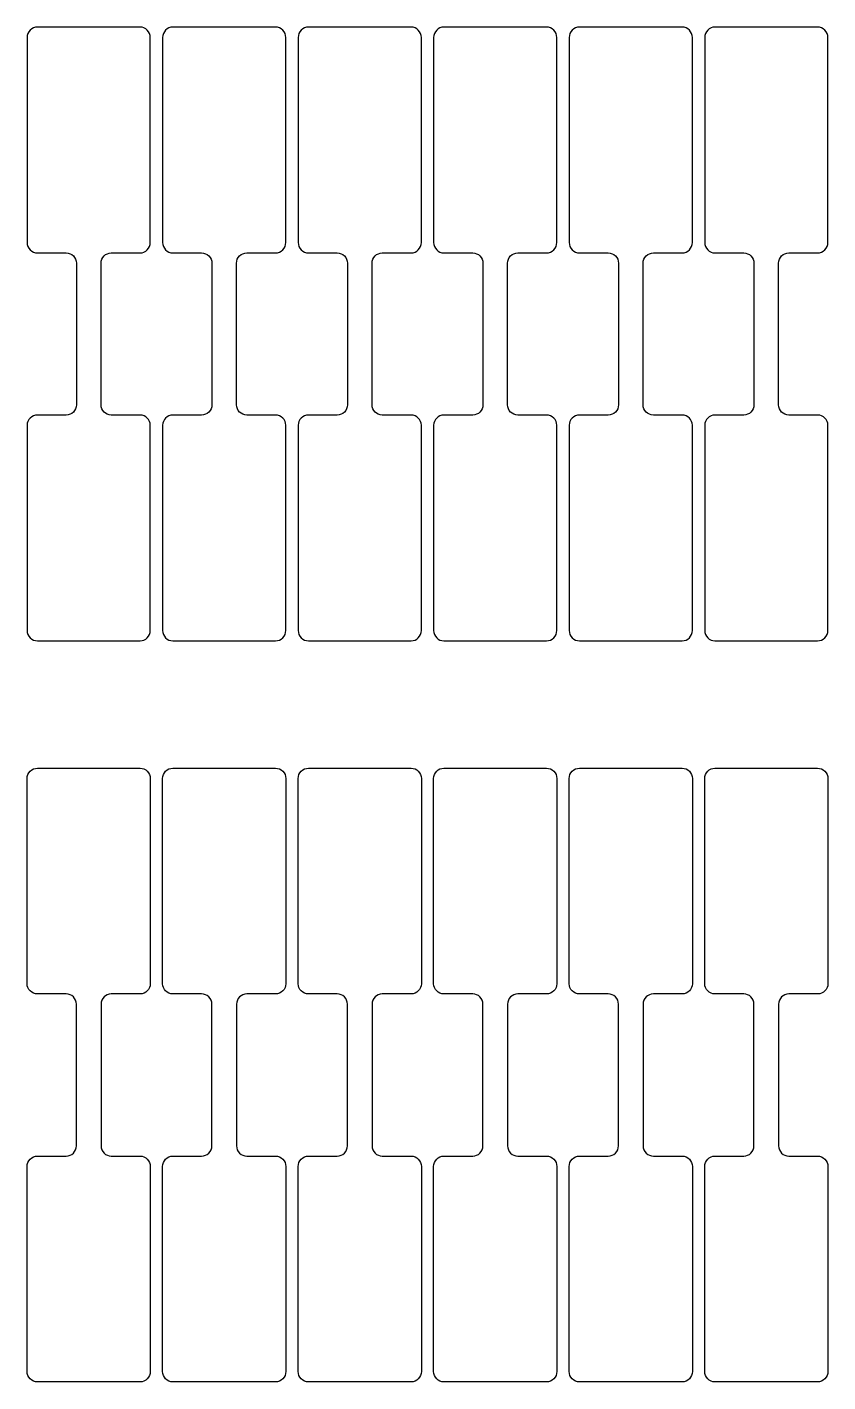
# Model space of a CAD drawing. Extents: x 0.4 to 39.4, y 2 to 68.
import ezdxf

# ---------------------------------------------------------------- set-up
doc = ezdxf.new("R2010")
doc.units = 0
doc.layers.add('CUT_THROUGH_ALL', color=3, linetype='CONTINUOUS')

msp = doc.modelspace()

# ---------------------------------------------------------------- linework, layer by layer
at = {"layer": 'CUT_THROUGH_ALL'}
for points in [[(0.9, 68, 0.414214), (0.4, 67.5), (0.4, 57.5, 0.414214), (0.9, 57), (2.3, 57, -0.414214), (2.8, 56.5), (2.8, 49.6, -0.414214), (2.3, 49.1), (0.9, 49.1, 0.414214), (0.4, 48.6), (0.4, 38.6, 0.414214), (0.9, 38.1), (5.9, 38.1, 0.414214), (6.4, 38.6), (6.4, 48.6, 0.414182), (5.9, 49.1), (4.5, 49.1, -0.414182), (4, 49.6), (4, 56.5, -0.414214), (4.5, 57), (5.9, 57, 0.414214), (6.4, 57.5), (6.4, 67.5, 0.414214), (5.9, 68)], [(7.5, 68, 0.414214), (7, 67.5), (7, 57.5, 0.414214), (7.5, 57), (8.9, 57, -0.414214), (9.4, 56.5), (9.4, 49.6, -0.414214), (8.9, 49.1), (7.5, 49.1, 0.414214), (7, 48.6), (7, 38.6, 0.414214), (7.5, 38.1), (12.5, 38.1, 0.414214), (13, 38.6), (13, 48.6, 0.414182), (12.5, 49.1), (11.1, 49.1, -0.414182), (10.6, 49.6), (10.6, 56.5, -0.414214), (11.1, 57), (12.5, 57, 0.414214), (13, 57.5), (13, 67.5, 0.414214), (12.5, 68)], [(14.1, 68, 0.414214), (13.6, 67.5), (13.6, 57.5, 0.414214), (14.1, 57), (15.5, 57, -0.414214), (16, 56.5), (16, 49.6, -0.414214), (15.5, 49.1), (14.1, 49.1, 0.414214), (13.6, 48.6), (13.6, 38.6, 0.414214), (14.1, 38.1), (19.1, 38.1, 0.414214), (19.6, 38.6), (19.6, 48.6, 0.414182), (19.1, 49.1), (17.7, 49.1, -0.414182), (17.2, 49.6), (17.2, 56.5, -0.414214), (17.7, 57), (19.1, 57, 0.414214), (19.6, 57.5), (19.6, 67.5, 0.414214), (19.1, 68)], [(20.7, 68, 0.414214), (20.2, 67.5), (20.2, 57.5, 0.414214), (20.7, 57), (22.1, 57, -0.414214), (22.6, 56.5), (22.6, 49.6, -0.414214), (22.1, 49.1), (20.7, 49.1, 0.414214), (20.2, 48.6), (20.2, 38.6, 0.414214), (20.7, 38.1), (25.7, 38.1, 0.414214), (26.2, 38.6), (26.2, 48.6, 0.414182), (25.7, 49.1), (24.3, 49.1, -0.414182), (23.8, 49.6), (23.8, 56.5, -0.414214), (24.3, 57), (25.7, 57, 0.414214), (26.2, 57.5), (26.2, 67.5, 0.414214), (25.7, 68)], [(27.3, 68, 0.414214), (26.8, 67.5), (26.8, 57.5, 0.414214), (27.3, 57), (28.7, 57, -0.414214), (29.2, 56.5), (29.2, 49.6, -0.414214), (28.7, 49.1), (27.3, 49.1, 0.414214), (26.8, 48.6), (26.8, 38.6, 0.414214), (27.3, 38.1), (32.3, 38.1, 0.414214), (32.8, 38.6), (32.8, 48.6, 0.414182), (32.3, 49.1), (30.9, 49.1, -0.414182), (30.4, 49.6), (30.4, 56.5, -0.414214), (30.9, 57), (32.3, 57, 0.414214), (32.8, 57.5), (32.8, 67.5, 0.414214), (32.3, 68)], [(33.9, 68, 0.414214), (33.4, 67.5), (33.4, 57.5, 0.414214), (33.9, 57), (35.3, 57, -0.414214), (35.8, 56.5), (35.8, 49.6, -0.414214), (35.3, 49.1), (33.9, 49.1, 0.414214), (33.4, 48.6), (33.4, 38.6, 0.414214), (33.9, 38.1), (38.9, 38.1, 0.414214), (39.4, 38.6), (39.4, 48.6, 0.414182), (38.9, 49.1), (37.5, 49.1, -0.414182), (37, 49.6), (37, 56.5, -0.414214), (37.5, 57), (38.9, 57, 0.414214), (39.4, 57.5), (39.4, 67.5, 0.414214), (38.9, 68)], [(0.9, 2, -0.414214), (0.4, 2.5), (0.4, 12.5, -0.414214), (0.9, 13), (2.3, 13, 0.414214), (2.8, 13.5), (2.8, 20.4, 0.414214), (2.3, 20.9), (0.9, 20.9, -0.414214), (0.4, 21.4), (0.4, 31.4, -0.414214), (0.9, 31.9), (5.9, 31.9, -0.414214), (6.4, 31.4), (6.4, 21.4, -0.414182), (5.9, 20.9), (4.5, 20.9, 0.414182), (4, 20.4), (4, 13.5, 0.414214), (4.5, 13), (5.9, 13, -0.414214), (6.4, 12.5), (6.4, 2.5, -0.414214), (5.9, 2)], [(7.5, 2, -0.414214), (7, 2.5), (7, 12.5, -0.414214), (7.5, 13), (8.9, 13, 0.414214), (9.4, 13.5), (9.4, 20.4, 0.414214), (8.9, 20.9), (7.5, 20.9, -0.414214), (7, 21.4), (7, 31.4, -0.414214), (7.5, 31.9), (12.5, 31.9, -0.414214), (13, 31.4), (13, 21.4, -0.414182), (12.5, 20.9), (11.1, 20.9, 0.414182), (10.6, 20.4), (10.6, 13.5, 0.414214), (11.1, 13), (12.5, 13, -0.414214), (13, 12.5), (13, 2.5, -0.414214), (12.5, 2)], [(14.1, 2, -0.414214), (13.6, 2.5), (13.6, 12.5, -0.414214), (14.1, 13), (15.5, 13, 0.414214), (16, 13.5), (16, 20.4, 0.414214), (15.5, 20.9), (14.1, 20.9, -0.414214), (13.6, 21.4), (13.6, 31.4, -0.414214), (14.1, 31.9), (19.1, 31.9, -0.414214), (19.6, 31.4), (19.6, 21.4, -0.414182), (19.1, 20.9), (17.7, 20.9, 0.414182), (17.2, 20.4), (17.2, 13.5, 0.414214), (17.7, 13), (19.1, 13, -0.414214), (19.6, 12.5), (19.6, 2.5, -0.414214), (19.1, 2)], [(20.7, 2, -0.414214), (20.2, 2.5), (20.2, 12.5, -0.414214), (20.7, 13), (22.1, 13, 0.414214), (22.6, 13.5), (22.6, 20.4, 0.414214), (22.1, 20.9), (20.7, 20.9, -0.414214), (20.2, 21.4), (20.2, 31.4, -0.414214), (20.7, 31.9), (25.7, 31.9, -0.414214), (26.2, 31.4), (26.2, 21.4, -0.414182), (25.7, 20.9), (24.3, 20.9, 0.414182), (23.8, 20.4), (23.8, 13.5, 0.414214), (24.3, 13), (25.7, 13, -0.414214), (26.2, 12.5), (26.2, 2.5, -0.414214), (25.7, 2)], [(27.3, 2, -0.414214), (26.8, 2.5), (26.8, 12.5, -0.414214), (27.3, 13), (28.7, 13, 0.414214), (29.2, 13.5), (29.2, 20.4, 0.414214), (28.7, 20.9), (27.3, 20.9, -0.414214), (26.8, 21.4), (26.8, 31.4, -0.414214), (27.3, 31.9), (32.3, 31.9, -0.414214), (32.8, 31.4), (32.8, 21.4, -0.414182), (32.3, 20.9), (30.9, 20.9, 0.414182), (30.4, 20.4), (30.4, 13.5, 0.414214), (30.9, 13), (32.3, 13, -0.414214), (32.8, 12.5), (32.8, 2.5, -0.414214), (32.3, 2)], [(33.9, 2, -0.414214), (33.4, 2.5), (33.4, 12.5, -0.414214), (33.9, 13), (35.3, 13, 0.414214), (35.8, 13.5), (35.8, 20.4, 0.414214), (35.3, 20.9), (33.9, 20.9, -0.414214), (33.4, 21.4), (33.4, 31.4, -0.414214), (33.9, 31.9), (38.9, 31.9, -0.414214), (39.4, 31.4), (39.4, 21.4, -0.414182), (38.9, 20.9), (37.5, 20.9, 0.414182), (37, 20.4), (37, 13.5, 0.414214), (37.5, 13), (38.9, 13, -0.414214), (39.4, 12.5), (39.4, 2.5, -0.414214), (38.9, 2)]]:
    msp.add_lwpolyline(points, format="xyb", close=True, dxfattribs=at)

doc.saveas('drawing.dxf')
